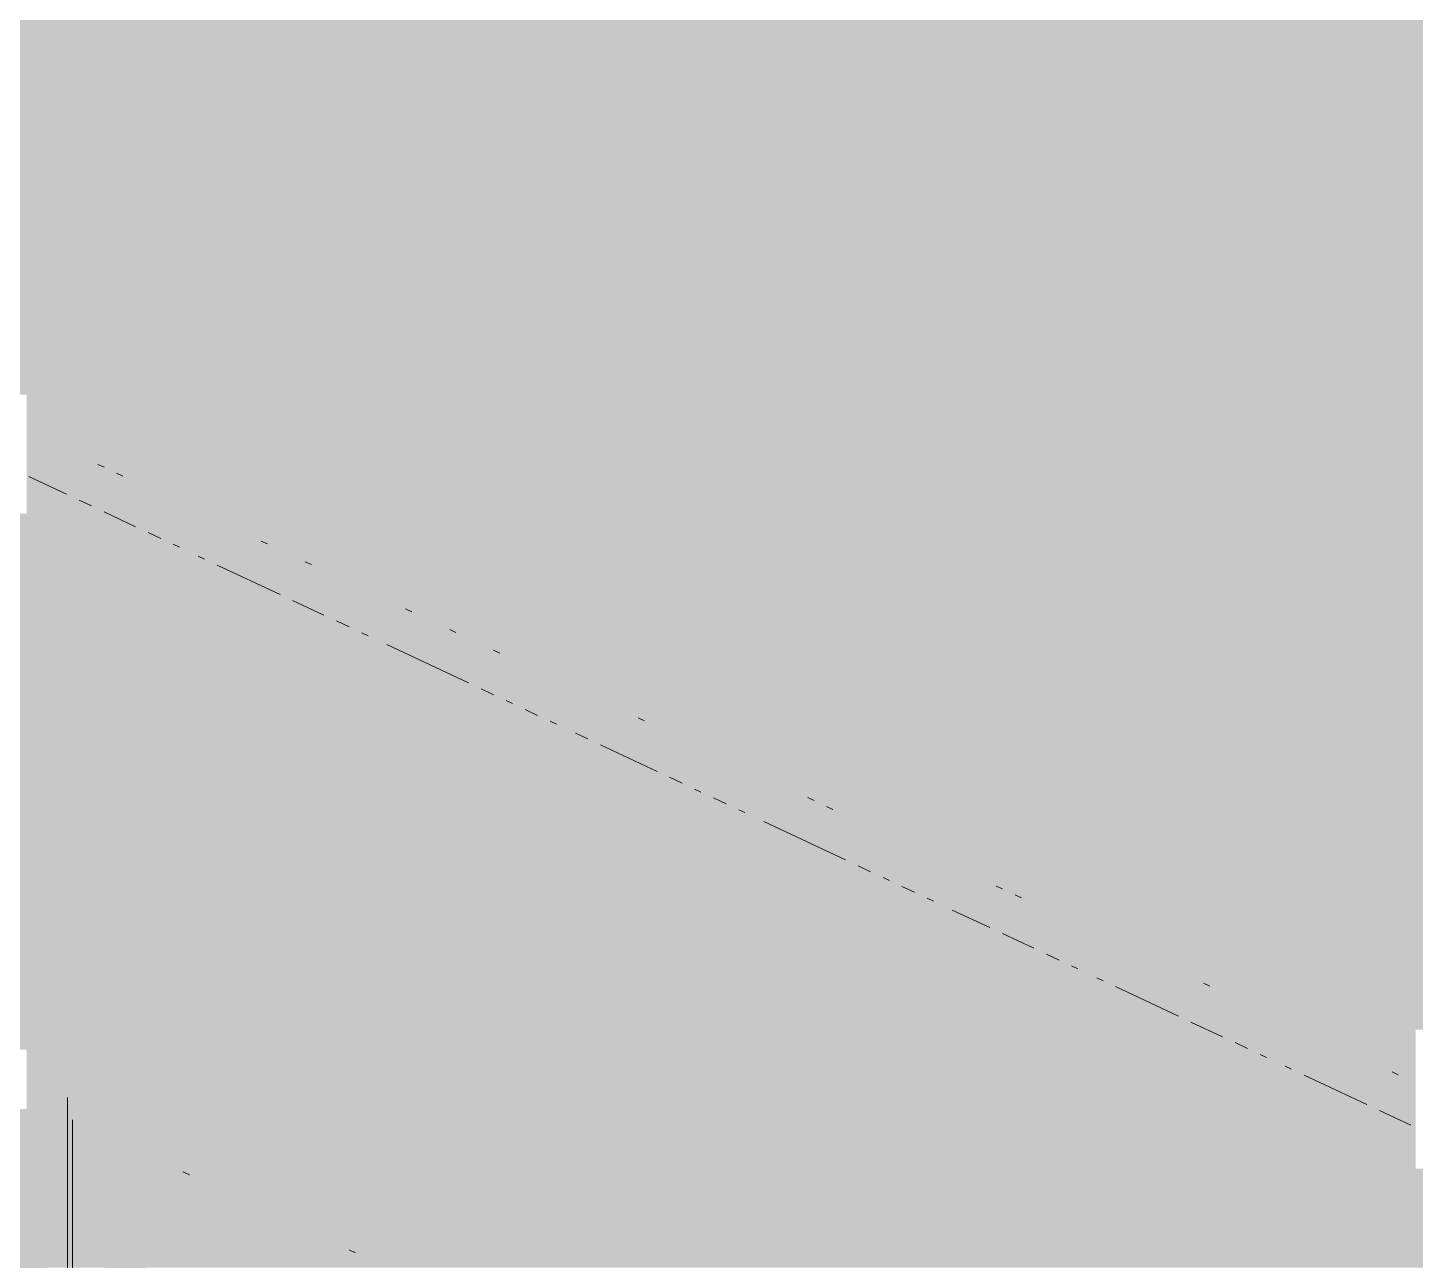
# Paper-space layout '03 3D Building and Roof' of a CAD drawing. Header units: millimetres. Extents: x 5 to 415, y 5 to 292.
# Drawn here: x 137.85 to 149.5, y 213.23 to 223.58 of the extents above; entities that cross this region are included whole.
import ezdxf

# ---------------------------------------------------------------- set-up
doc = ezdxf.new("R2010")
doc.units = ezdxf.units.MM
doc.layers.add('EXISTING', color=7, linetype='Continuous')
doc.layers.add('IMAGES', color=7, linetype='Continuous')

# ---------------------------------------------------------------- blocks, each defined once
blk = doc.blocks.new('SHEET_03')
at = {"layer": 'EXISTING', "color": 250, "lineweight": 9}
for p, q in [((138.437, 219.915), (138.49, 219.891)), ((138.173, 219.665), (137.857, 219.813)), ((138.595, 219.841), (138.648, 219.816)), ((138.384, 219.566), (138.279, 219.615)), ((138.754, 219.392), (138.49, 219.516)), ((138.965, 219.293), (138.859, 219.343)), ((139.123, 219.219), (139.07, 219.244)), ((139.809, 219.271), (139.862, 219.247)), ((139.334, 219.12), (139.281, 219.144)), ((139.967, 218.822), (139.439, 219.07)), ((140.178, 219.098), (140.231, 219.073)), ((140.336, 218.649), (140.073, 218.773)), ((140.547, 218.55), (140.442, 218.6)), ((141.022, 218.702), (141.075, 218.677)), ((140.706, 218.476), (140.653, 218.5)), ((141.392, 218.528), (141.444, 218.504)), ((141.55, 218.079), (140.864, 218.401)), ((141.761, 218.355), (141.814, 218.33)), ((141.761, 217.98), (141.655, 218.03)), ((141.919, 217.906), (141.866, 217.931)), ((142.13, 217.807), (142.025, 217.856)), ((142.974, 217.785), (143.027, 217.76)), ((142.288, 217.733), (142.236, 217.757)), ((142.552, 217.609), (142.447, 217.658)), ((143.133, 217.336), (142.658, 217.559)), ((143.344, 217.237), (143.238, 217.287)), ((143.502, 217.163), (143.449, 217.188)), ((143.713, 217.064), (143.607, 217.113)), ((144.399, 217.116), (144.452, 217.092)), ((143.871, 216.99), (143.819, 217.014)), ((144.557, 217.042), (144.61, 217.017)), ((144.715, 216.593), (144.03, 216.915)), ((144.926, 216.494), (144.821, 216.544)), ((145.085, 216.42), (145.032, 216.445)), ((145.296, 216.321), (145.19, 216.37)), ((145.454, 216.246), (145.401, 216.271)), ((145.982, 216.373), (146.034, 216.349)), ((146.14, 216.299), (146.193, 216.274)), ((145.929, 216.024), (145.612, 216.172)), ((146.298, 215.85), (146.034, 215.974)), ((146.509, 215.751), (146.404, 215.801)), ((146.668, 215.677), (146.615, 215.702)), ((146.879, 215.578), (146.826, 215.602)), ((147.512, 215.28), (146.984, 215.528)), ((147.723, 215.556), (147.776, 215.531)), ((147.881, 215.107), (147.617, 215.231)), ((148.092, 215.008), (147.987, 215.058)), ((148.25, 214.934), (148.198, 214.958)), ((148.461, 214.835), (148.409, 214.859)), ((149.095, 214.537), (148.567, 214.785)), ((149.306, 214.813), (149.358, 214.788)), ((138.181, 214.598), (138.181, 205.232)), ((138.223, 214.41), (138.223, 205.251)), ((149.464, 214.364), (149.2, 214.488)), ((139.152, 213.973), (139.206, 213.948)), ((140.548, 213.318), (140.602, 213.293))]:
    blk.add_line(p, q, dxfattribs=at)
at = {"layer": 'IMAGES', "color": 7}
for points in [[(131.175, 223.5), (173.834, 223.5), (131.175, 223.667), (173.834, 223.667)], [(131.508, 223.333), (174.167, 223.333), (131.508, 223.5), (174.167, 223.5)], [(131.841, 223.167), (174.5, 223.167), (131.841, 223.333), (174.5, 223.333)], [(132.341, 223), (174.833, 223), (132.341, 223.167), (174.833, 223.167)], [(132.841, 222.833), (175.333, 222.833), (132.841, 223), (175.333, 223)], [(133.008, 222.667), (175.667, 222.667), (133.008, 222.833), (175.667, 222.833)], [(133.341, 222.5), (176, 222.5), (133.341, 222.667), (176, 222.667)], [(133.674, 222.333), (176.333, 222.333), (133.674, 222.5), (176.333, 222.5)], [(134.008, 222.167), (176.666, 222.167), (134.008, 222.333), (176.666, 222.333)], [(134.508, 222), (177, 222), (134.508, 222.167), (177, 222.167)], [(134.674, 221.833), (177.5, 221.833), (134.674, 222), (177.5, 222)], [(135.008, 221.667), (177.666, 221.667), (135.008, 221.833), (177.666, 221.833)], [(135.507, 221.5), (178.166, 221.5), (135.507, 221.667), (178.166, 221.667)], [(135.841, 221.333), (178.499, 221.333), (135.841, 221.5), (178.499, 221.5)], [(136.174, 221.167), (178.833, 221.167), (136.174, 221.333), (178.833, 221.333)], [(136.507, 221), (179.166, 221), (136.507, 221.167), (179.166, 221.167)], [(137.007, 220.833), (179.499, 220.833), (137.007, 221), (179.499, 221)], [(137.174, 220.667), (179.833, 220.667), (137.174, 220.833), (179.833, 220.833)], [(137.507, 220.5), (180.166, 220.5), (137.507, 220.667), (180.166, 220.667)], [(137.84, 220.333), (138.007, 220.333), (137.84, 220.5), (138.007, 220.5)], [(138.007, 220.333), (180.666, 220.333), (138.007, 220.5), (180.666, 220.5)], [(137.84, 220.167), (138.007, 220.167), (137.84, 220.333), (138.007, 220.333)], [(138.007, 220.167), (138.34, 220.167), (138.007, 220.333), (138.34, 220.333)], [(138.34, 220.167), (180.999, 220.167), (138.34, 220.333), (180.999, 220.333)], [(137.84, 220), (138.007, 220), (137.84, 220.167), (138.007, 220.167)], [(138.007, 220), (138.174, 220), (138.007, 220.167), (138.174, 220.167)], [(138.174, 220), (138.34, 220), (138.174, 220.167), (138.34, 220.167)], [(138.34, 220), (138.674, 220), (138.34, 220.167), (138.674, 220.167)], [(138.674, 220), (181.332, 220), (138.674, 220.167), (181.332, 220.167)], [(137.84, 219.833), (138.007, 219.833), (137.84, 220), (138.007, 220)], [(138.007, 219.833), (138.174, 219.833), (138.007, 220), (138.174, 220)], [(138.174, 219.833), (138.34, 219.833), (138.174, 220), (138.34, 220)], [(138.34, 219.833), (138.674, 219.833), (138.34, 220), (138.674, 220)], [(138.674, 219.833), (138.84, 219.833), (138.674, 220), (138.84, 220)], [(138.84, 219.833), (139.007, 219.833), (138.84, 220), (139.007, 220)], [(139.007, 219.833), (181.666, 219.833), (139.007, 220), (181.666, 220)], [(137.84, 219.667), (138.174, 219.667), (137.84, 219.833), (138.174, 219.833)], [(138.174, 219.667), (138.34, 219.667), (138.174, 219.833), (138.34, 219.833)], [(138.34, 219.667), (138.507, 219.667), (138.34, 219.833), (138.507, 219.833)], [(138.507, 219.667), (138.674, 219.667), (138.507, 219.833), (138.674, 219.833)], [(138.674, 219.667), (138.84, 219.667), (138.674, 219.833), (138.84, 219.833)], [(138.84, 219.667), (139.007, 219.667), (138.84, 219.833), (139.007, 219.833)], [(139.007, 219.667), (139.173, 219.667), (139.007, 219.833), (139.173, 219.833)], [(139.173, 219.667), (139.34, 219.667), (139.173, 219.833), (139.34, 219.833)], [(139.34, 219.667), (181.999, 219.667), (139.34, 219.833), (181.999, 219.833)], [(137.84, 219.5), (138.007, 219.5), (137.84, 219.667), (138.007, 219.667)], [(138.007, 219.5), (138.174, 219.5), (138.007, 219.667), (138.174, 219.667)], [(138.174, 219.5), (138.34, 219.5), (138.174, 219.667), (138.34, 219.667)], [(138.34, 219.333), (138.507, 219.333), (138.34, 219.667), (138.507, 219.667)], [(138.507, 219.5), (138.674, 219.5), (138.507, 219.667), (138.674, 219.667)], [(138.674, 219.5), (138.84, 219.5), (138.674, 219.667), (138.84, 219.667)], [(138.84, 219.5), (139.007, 219.5), (138.84, 219.667), (139.007, 219.667)], [(139.007, 219.5), (139.507, 219.5), (139.007, 219.667), (139.507, 219.667)], [(139.507, 219.5), (139.673, 219.5), (139.507, 219.667), (139.673, 219.667)], [(139.673, 219.5), (182.332, 219.5), (139.673, 219.667), (182.332, 219.667)], [(128.342, 219.333), (138.007, 219.333), (128.342, 219.5), (138.007, 219.5)], [(138.007, 219.333), (138.174, 219.333), (138.007, 219.5), (138.174, 219.5)], [(138.174, 219.333), (138.34, 219.333), (138.174, 219.5), (138.34, 219.5)], [(138.507, 219.333), (138.674, 219.333), (138.507, 219.5), (138.674, 219.5)], [(138.674, 219.167), (138.84, 219.167), (138.674, 219.5), (138.84, 219.5)], [(138.84, 219.333), (139.007, 219.333), (138.84, 219.5), (139.007, 219.5)], [(139.007, 219.333), (139.173, 219.333), (139.007, 219.5), (139.173, 219.5)], [(139.173, 219.333), (139.34, 219.333), (139.173, 219.5), (139.34, 219.5)], [(139.34, 219.333), (139.507, 219.333), (139.34, 219.5), (139.507, 219.5)], [(139.507, 219.333), (139.673, 219.333), (139.507, 219.5), (139.673, 219.5)], [(139.673, 219.333), (139.84, 219.333), (139.673, 219.5), (139.84, 219.5)], [(139.84, 219.333), (140.007, 219.333), (139.84, 219.5), (140.007, 219.5)], [(140.007, 219.333), (182.832, 219.333), (140.007, 219.5), (182.832, 219.5)], [(128.675, 219.167), (138.174, 219.167), (128.675, 219.333), (138.174, 219.333)], [(138.174, 219.167), (138.507, 219.167), (138.174, 219.333), (138.507, 219.333)], [(138.507, 219.167), (138.674, 219.167), (138.507, 219.333), (138.674, 219.333)], [(138.84, 219.167), (139.007, 219.167), (138.84, 219.333), (139.007, 219.333)], [(139.007, 219.167), (139.173, 219.167), (139.007, 219.333), (139.173, 219.333)], [(139.173, 219.167), (139.34, 219.167), (139.173, 219.333), (139.34, 219.333)], [(139.34, 219.167), (139.507, 219.167), (139.34, 219.333), (139.507, 219.333)], [(139.507, 219.167), (139.673, 219.167), (139.507, 219.333), (139.673, 219.333)], [(139.673, 219.167), (139.84, 219.167), (139.673, 219.333), (139.84, 219.333)], [(139.84, 219.167), (140.007, 219.167), (139.84, 219.333), (140.007, 219.333)], [(140.007, 219.167), (140.173, 219.167), (140.007, 219.333), (140.173, 219.333)], [(140.173, 219.167), (140.34, 219.167), (140.173, 219.333), (140.34, 219.333)], [(140.34, 219.167), (182.999, 219.167), (140.34, 219.333), (182.999, 219.333)], [(129.009, 219), (138.507, 219), (129.009, 219.167), (138.507, 219.167)], [(138.507, 219), (139.007, 219), (138.507, 219.167), (139.007, 219.167)], [(139.007, 219), (139.173, 219), (139.007, 219.167), (139.173, 219.167)], [(139.173, 219), (139.34, 219), (139.173, 219.167), (139.34, 219.167)], [(139.34, 219), (139.673, 219), (139.34, 219.167), (139.673, 219.167)], [(139.673, 219), (139.84, 219), (139.673, 219.167), (139.84, 219.167)], [(139.84, 219), (140.007, 219), (139.84, 219.167), (140.007, 219.167)], [(140.007, 219), (140.173, 219), (140.007, 219.167), (140.173, 219.167)], [(140.173, 219), (140.34, 219), (140.173, 219.167), (140.34, 219.167)], [(140.34, 219), (140.673, 219), (140.34, 219.167), (140.673, 219.167)], [(140.673, 219), (183.332, 219), (140.673, 219.167), (183.332, 219.167)], [(129.342, 218.833), (139.007, 218.833), (129.342, 219), (139.007, 219)], [(139.007, 218.833), (139.34, 218.833), (139.007, 219), (139.34, 219)], [(139.34, 218.833), (139.507, 218.833), (139.34, 219), (139.507, 219)], [(139.507, 218.833), (139.673, 218.833), (139.507, 219), (139.673, 219)], [(139.673, 218.833), (139.84, 218.833), (139.673, 219), (139.84, 219)], [(139.84, 218.833), (140.007, 218.833), (139.84, 219), (140.007, 219)], [(140.007, 218.833), (140.173, 218.833), (140.007, 219), (140.173, 219)], [(140.173, 218.833), (140.34, 218.833), (140.173, 219), (140.34, 219)], [(140.34, 218.833), (140.673, 218.833), (140.34, 219), (140.673, 219)], [(140.673, 218.833), (141.173, 218.833), (140.673, 219), (141.173, 219)], [(141.173, 218.833), (183.832, 218.833), (141.173, 219), (183.832, 219)], [(129.675, 218.667), (139.34, 218.667), (129.675, 218.833), (139.34, 218.833)], [(139.34, 218.667), (139.673, 218.667), (139.34, 218.833), (139.673, 218.833)], [(139.673, 218.667), (139.84, 218.667), (139.673, 218.833), (139.84, 218.833)], [(139.84, 218.667), (140.007, 218.667), (139.84, 218.833), (140.007, 218.833)], [(140.007, 218.667), (140.173, 218.667), (140.007, 218.833), (140.173, 218.833)], [(140.173, 218.667), (140.34, 218.667), (140.173, 218.833), (140.34, 218.833)], [(140.34, 218.667), (140.507, 218.667), (140.34, 218.833), (140.507, 218.833)], [(140.507, 218.667), (140.84, 218.667), (140.507, 218.833), (140.84, 218.833)], [(140.84, 218.667), (141.006, 218.667), (140.84, 218.833), (141.006, 218.833)], [(141.006, 218.5), (141.173, 218.5), (141.006, 218.833), (141.173, 218.833)], [(141.173, 218.667), (141.34, 218.667), (141.173, 218.833), (141.34, 218.833)], [(141.34, 218.667), (141.506, 218.667), (141.34, 218.833), (141.506, 218.833)], [(141.506, 218.667), (184.165, 218.667), (141.506, 218.833), (184.165, 218.833)], [(130.008, 218.5), (139.673, 218.5), (130.008, 218.667), (139.673, 218.667)], [(139.673, 218.5), (140.007, 218.5), (139.673, 218.667), (140.007, 218.667)], [(140.007, 218.5), (140.173, 218.5), (140.007, 218.667), (140.173, 218.667)], [(140.173, 218.5), (140.507, 218.5), (140.173, 218.667), (140.507, 218.667)], [(140.507, 218.5), (140.673, 218.5), (140.507, 218.667), (140.673, 218.667)], [(140.673, 218.5), (140.84, 218.5), (140.673, 218.667), (140.84, 218.667)], [(140.84, 218.5), (141.006, 218.5), (140.84, 218.667), (141.006, 218.667)], [(141.173, 218.5), (141.506, 218.5), (141.173, 218.667), (141.506, 218.667)], [(141.506, 218.5), (141.84, 218.5), (141.506, 218.667), (141.84, 218.667)], [(141.84, 218.5), (142.006, 218.5), (141.84, 218.667), (142.006, 218.667)], [(142.006, 218.5), (184.498, 218.5), (142.006, 218.667), (184.498, 218.667)], [(130.342, 218.333), (140.007, 218.333), (130.342, 218.5), (140.007, 218.5)], [(140.007, 218.333), (140.34, 218.333), (140.007, 218.5), (140.34, 218.5)], [(140.34, 218.333), (140.507, 218.333), (140.34, 218.5), (140.507, 218.5)], [(140.507, 218.333), (140.673, 218.333), (140.507, 218.5), (140.673, 218.5)], [(140.673, 218.333), (140.84, 218.333), (140.673, 218.5), (140.84, 218.5)], [(140.84, 218.333), (141.006, 218.333), (140.84, 218.5), (141.006, 218.5)], [(141.006, 218.333), (141.173, 218.333), (141.006, 218.5), (141.173, 218.5)], [(141.173, 218.333), (141.34, 218.333), (141.173, 218.5), (141.34, 218.5)], [(141.34, 218.333), (141.506, 218.333), (141.34, 218.5), (141.506, 218.5)], [(141.506, 218.333), (141.673, 218.333), (141.506, 218.5), (141.673, 218.5)], [(141.673, 218.167), (141.84, 218.167), (141.673, 218.5), (141.84, 218.5)], [(141.84, 218.167), (142.006, 218.167), (141.84, 218.5), (142.006, 218.5)], [(142.006, 218.333), (142.173, 218.333), (142.006, 218.5), (142.173, 218.5)], [(142.173, 218.333), (184.832, 218.333), (142.173, 218.5), (184.832, 218.5)], [(131.008, 218.167), (140.34, 218.167), (131.008, 218.333), (140.34, 218.333)], [(140.34, 218.167), (140.84, 218.167), (140.34, 218.333), (140.84, 218.333)], [(140.84, 218.167), (141.006, 218.167), (140.84, 218.333), (141.006, 218.333)], [(141.006, 218.167), (141.173, 218.167), (141.006, 218.333), (141.173, 218.333)], [(141.173, 218), (141.34, 218), (141.173, 218.333), (141.34, 218.333)], [(141.34, 218.167), (141.506, 218.167), (141.34, 218.333), (141.506, 218.333)], [(141.506, 218.167), (141.673, 218.167), (141.506, 218.333), (141.673, 218.333)], [(142.006, 218.167), (142.173, 218.167), (142.006, 218.333), (142.173, 218.333)], [(142.173, 218.167), (142.34, 218.167), (142.173, 218.333), (142.34, 218.333)], [(142.34, 218.167), (142.839, 218.167), (142.34, 218.333), (142.839, 218.333)], [(142.839, 218.167), (185.165, 218.167), (142.839, 218.333), (185.165, 218.333)], [(131.342, 218), (140.84, 218), (131.342, 218.167), (140.84, 218.167)], [(140.84, 218), (141.173, 218), (140.84, 218.167), (141.173, 218.167)], [(141.34, 218), (141.506, 218), (141.34, 218.167), (141.506, 218.167)], [(141.506, 218), (141.673, 218), (141.506, 218.167), (141.673, 218.167)], [(141.673, 218), (141.84, 218), (141.673, 218.167), (141.84, 218.167)], [(141.84, 218), (142.006, 218), (141.84, 218.167), (142.006, 218.167)], [(142.006, 218), (142.173, 218), (142.006, 218.167), (142.173, 218.167)], [(142.173, 218), (142.839, 218), (142.173, 218.167), (142.839, 218.167)], [(142.839, 218), (143.006, 218), (142.839, 218.167), (143.006, 218.167)], [(143.006, 218), (185.665, 218), (143.006, 218.167), (185.665, 218.167)], [(131.342, 217.833), (141.173, 217.833), (131.342, 218), (141.173, 218)], [(141.173, 217.833), (141.34, 217.833), (141.173, 218), (141.34, 218)], [(141.34, 217.833), (141.506, 217.833), (141.34, 218), (141.506, 218)], [(141.506, 217.833), (141.84, 217.833), (141.506, 218), (141.84, 218)], [(141.84, 217.833), (142.006, 217.833), (141.84, 218), (142.006, 218)], [(142.006, 217.833), (142.173, 217.833), (142.006, 218), (142.173, 218)], [(142.173, 217.833), (142.34, 217.833), (142.173, 218), (142.34, 218)], [(142.34, 217.833), (142.506, 217.833), (142.34, 218), (142.506, 218)], [(142.506, 217.833), (142.673, 217.833), (142.506, 218), (142.673, 218)], [(142.673, 217.833), (142.839, 217.833), (142.673, 218), (142.839, 218)], [(142.839, 217.833), (143.006, 217.833), (142.839, 218), (143.006, 218)], [(143.006, 217.833), (143.173, 217.833), (143.006, 218), (143.173, 218)], [(143.173, 217.833), (185.998, 217.833), (143.173, 218), (185.998, 218)], [(131.841, 217.667), (141.506, 217.667), (131.841, 217.833), (141.506, 217.833)], [(141.506, 217.667), (141.84, 217.667), (141.506, 217.833), (141.84, 217.833)], [(141.84, 217.667), (142.006, 217.667), (141.84, 217.833), (142.006, 217.833)], [(142.006, 217.667), (142.173, 217.667), (142.006, 217.833), (142.173, 217.833)], [(142.173, 217.667), (142.34, 217.667), (142.173, 217.833), (142.34, 217.833)], [(142.34, 217.667), (142.506, 217.667), (142.34, 217.833), (142.506, 217.833)], [(142.506, 217.667), (142.673, 217.667), (142.506, 217.833), (142.673, 217.833)], [(142.673, 217.667), (142.839, 217.667), (142.673, 217.833), (142.839, 217.833)], [(142.839, 217.667), (143.006, 217.667), (142.839, 217.833), (143.006, 217.833)], [(143.006, 217.667), (143.173, 217.667), (143.006, 217.833), (143.173, 217.833)], [(143.173, 217.667), (143.339, 217.667), (143.173, 217.833), (143.339, 217.833)], [(143.339, 217.667), (186.331, 217.667), (143.339, 217.833), (186.331, 217.833)], [(132.341, 217.5), (141.84, 217.5), (132.341, 217.667), (141.84, 217.667)], [(141.84, 217.5), (142.173, 217.5), (141.84, 217.667), (142.173, 217.667)], [(142.173, 217.5), (142.34, 217.5), (142.173, 217.667), (142.34, 217.667)], [(142.34, 217.5), (142.506, 217.5), (142.34, 217.667), (142.506, 217.667)], [(142.506, 217.5), (142.673, 217.5), (142.506, 217.667), (142.673, 217.667)], [(142.673, 217.5), (142.839, 217.5), (142.673, 217.667), (142.839, 217.667)], [(142.839, 217.5), (143.006, 217.5), (142.839, 217.667), (143.006, 217.667)], [(143.006, 217.5), (143.173, 217.5), (143.006, 217.667), (143.173, 217.667)], [(143.173, 217.5), (143.339, 217.5), (143.173, 217.667), (143.339, 217.667)], [(143.339, 217.5), (143.506, 217.5), (143.339, 217.667), (143.506, 217.667)], [(143.506, 217.5), (143.673, 217.5), (143.506, 217.667), (143.673, 217.667)], [(143.673, 217.5), (143.839, 217.5), (143.673, 217.667), (143.839, 217.667)], [(143.839, 217.5), (186.665, 217.5), (143.839, 217.667), (186.665, 217.667)], [(132.508, 217.333), (142.173, 217.333), (132.508, 217.5), (142.173, 217.5)], [(142.173, 217.333), (142.506, 217.333), (142.173, 217.5), (142.506, 217.5)], [(142.506, 217.333), (142.673, 217.333), (142.506, 217.5), (142.673, 217.5)], [(142.673, 217.333), (142.839, 217.333), (142.673, 217.5), (142.839, 217.5)], [(142.839, 217.333), (143.006, 217.333), (142.839, 217.5), (143.006, 217.5)], [(143.006, 217.333), (143.173, 217.333), (143.006, 217.5), (143.173, 217.5)], [(143.173, 217.333), (143.339, 217.333), (143.173, 217.5), (143.339, 217.5)], [(143.339, 217.333), (143.506, 217.333), (143.339, 217.5), (143.506, 217.5)], [(143.506, 217.333), (143.839, 217.333), (143.506, 217.5), (143.839, 217.5)], [(143.839, 217.333), (144.173, 217.333), (143.839, 217.5), (144.173, 217.5)], [(144.173, 217.333), (144.339, 217.333), (144.173, 217.5), (144.339, 217.5)], [(144.339, 217.333), (186.998, 217.333), (144.339, 217.5), (186.998, 217.5)], [(132.841, 217.167), (142.506, 217.167), (132.841, 217.333), (142.506, 217.333)], [(142.506, 217.167), (142.839, 217.167), (142.506, 217.333), (142.839, 217.333)], [(142.839, 217.167), (143.006, 217.167), (142.839, 217.333), (143.006, 217.333)], [(143.006, 217.167), (143.173, 217.167), (143.006, 217.333), (143.173, 217.333)], [(143.173, 217.167), (143.339, 217.167), (143.173, 217.333), (143.339, 217.333)], [(143.339, 217.167), (143.506, 217.167), (143.339, 217.333), (143.506, 217.333)], [(143.506, 217.167), (143.673, 217.167), (143.506, 217.333), (143.673, 217.333)], [(143.673, 217.167), (144.006, 217.167), (143.673, 217.333), (144.006, 217.333)], [(144.006, 217.167), (144.173, 217.167), (144.006, 217.333), (144.173, 217.333)], [(144.173, 217.167), (144.339, 217.167), (144.173, 217.333), (144.339, 217.333)], [(144.339, 217.167), (144.506, 217.167), (144.339, 217.333), (144.506, 217.333)], [(144.506, 217.167), (144.672, 217.167), (144.506, 217.333), (144.672, 217.333)], [(144.672, 217.167), (187.331, 217.167), (144.672, 217.333), (187.331, 217.333)], [(133.175, 217), (142.839, 217), (133.175, 217.167), (142.839, 217.167)], [(142.839, 217), (143.173, 217), (142.839, 217.167), (143.173, 217.167)], [(143.173, 217), (143.506, 217), (143.173, 217.167), (143.506, 217.167)], [(143.506, 217), (143.673, 217), (143.506, 217.167), (143.673, 217.167)], [(143.673, 217), (143.839, 217), (143.673, 217.167), (143.839, 217.167)], [(143.839, 217), (144.006, 217), (143.839, 217.167), (144.006, 217.167)], [(144.006, 217), (144.173, 217), (144.006, 217.167), (144.173, 217.167)], [(144.173, 217), (144.339, 217), (144.173, 217.167), (144.339, 217.167)], [(144.339, 217), (144.672, 217), (144.339, 217.167), (144.672, 217.167)], [(144.672, 217), (145.006, 217), (144.672, 217.167), (145.006, 217.167)], [(145.006, 217), (187.664, 217), (145.006, 217.167), (187.664, 217.167)], [(133.674, 216.833), (143.173, 216.833), (133.674, 217), (143.173, 217)], [(143.173, 216.833), (143.506, 216.833), (143.173, 217), (143.506, 217)], [(143.506, 216.833), (143.673, 216.833), (143.506, 217), (143.673, 217)], [(143.673, 216.833), (143.839, 216.833), (143.673, 217), (143.839, 217)], [(143.839, 216.833), (144.006, 216.833), (143.839, 217), (144.006, 217)], [(144.006, 216.833), (144.173, 216.833), (144.006, 217), (144.173, 217)], [(144.173, 216.833), (144.339, 216.833), (144.173, 217), (144.339, 217)], [(144.339, 216.833), (144.506, 216.833), (144.339, 217), (144.506, 217)], [(144.506, 216.833), (144.672, 216.833), (144.506, 217), (144.672, 217)], [(144.672, 216.833), (144.839, 216.833), (144.672, 217), (144.839, 217)], [(144.839, 216.833), (145.006, 216.833), (144.839, 217), (145.006, 217)], [(145.006, 216.833), (145.172, 216.833), (145.006, 217), (145.172, 217)], [(145.172, 216.833), (145.506, 216.833), (145.172, 217), (145.506, 217)], [(145.506, 216.833), (187.998, 216.833), (145.506, 217), (187.998, 217)], [(134.008, 216.667), (143.506, 216.667), (134.008, 216.833), (143.506, 216.833)], [(143.506, 216.667), (144.006, 216.667), (143.506, 216.833), (144.006, 216.833)], [(144.006, 216.667), (144.173, 216.667), (144.006, 216.833), (144.173, 216.833)], [(144.173, 216.667), (144.339, 216.667), (144.173, 216.833), (144.339, 216.833)], [(144.339, 216.667), (144.506, 216.667), (144.339, 216.833), (144.506, 216.833)], [(144.506, 216.667), (144.672, 216.667), (144.506, 216.833), (144.672, 216.833)], [(144.672, 216.667), (144.839, 216.667), (144.672, 216.833), (144.839, 216.833)], [(144.839, 216.667), (145.006, 216.667), (144.839, 216.833), (145.006, 216.833)], [(145.006, 216.667), (145.172, 216.667), (145.006, 216.833), (145.172, 216.833)], [(145.172, 216.667), (145.339, 216.667), (145.172, 216.833), (145.339, 216.833)], [(145.339, 216.667), (145.506, 216.667), (145.339, 216.833), (145.506, 216.833)], [(145.506, 216.667), (145.839, 216.667), (145.506, 216.833), (145.839, 216.833)], [(145.839, 216.667), (188.331, 216.667), (145.839, 216.833), (188.331, 216.833)], [(134.674, 216.5), (144.006, 216.5), (134.674, 216.667), (144.006, 216.667)], [(144.006, 216.5), (144.339, 216.5), (144.006, 216.667), (144.339, 216.667)], [(144.339, 216.5), (144.506, 216.5), (144.339, 216.667), (144.506, 216.667)], [(144.506, 216.5), (144.672, 216.5), (144.506, 216.667), (144.672, 216.667)], [(144.672, 216.5), (144.839, 216.5), (144.672, 216.667), (144.839, 216.667)], [(144.839, 216.5), (145.006, 216.5), (144.839, 216.667), (145.006, 216.667)], [(145.006, 216.5), (145.172, 216.5), (145.006, 216.667), (145.172, 216.667)], [(145.172, 216.5), (145.339, 216.5), (145.172, 216.667), (145.339, 216.667)], [(145.339, 216.5), (145.672, 216.5), (145.339, 216.667), (145.672, 216.667)], [(145.672, 216.5), (145.839, 216.5), (145.672, 216.667), (145.839, 216.667)], [(145.839, 216.5), (146.006, 216.5), (145.839, 216.667), (146.006, 216.667)], [(146.006, 216.5), (146.172, 216.5), (146.006, 216.667), (146.172, 216.667)], [(146.172, 216.5), (188.831, 216.5), (146.172, 216.667), (188.831, 216.667)], [(134.841, 216.333), (144.339, 216.333), (134.841, 216.5), (144.339, 216.5)], [(144.339, 216.333), (144.672, 216.333), (144.339, 216.5), (144.672, 216.5)], [(144.672, 216.333), (144.839, 216.333), (144.672, 216.5), (144.839, 216.5)], [(144.839, 216.333), (145.006, 216.333), (144.839, 216.5), (145.006, 216.5)], [(145.006, 216.333), (145.172, 216.333), (145.006, 216.5), (145.172, 216.5)], [(145.172, 216.333), (145.339, 216.333), (145.172, 216.5), (145.339, 216.5)], [(145.339, 216.333), (145.506, 216.333), (145.339, 216.5), (145.506, 216.5)], [(145.506, 216.333), (145.672, 216.333), (145.506, 216.5), (145.672, 216.5)], [(145.672, 216.333), (145.839, 216.333), (145.672, 216.5), (145.839, 216.5)], [(145.839, 216.333), (146.006, 216.333), (145.839, 216.5), (146.006, 216.5)], [(146.006, 216.333), (146.172, 216.333), (146.006, 216.5), (146.172, 216.5)], [(146.172, 216.333), (146.339, 216.333), (146.172, 216.5), (146.339, 216.5)], [(146.339, 216.333), (189.164, 216.333), (146.339, 216.5), (189.164, 216.5)], [(134.841, 216.167), (144.672, 216.167), (134.841, 216.333), (144.672, 216.333)], [(144.672, 216.167), (145.006, 216.167), (144.672, 216.333), (145.006, 216.333)], [(145.006, 216.167), (145.172, 216.167), (145.006, 216.333), (145.172, 216.333)], [(145.172, 216.167), (145.339, 216.167), (145.172, 216.333), (145.339, 216.333)], [(145.339, 216.167), (145.506, 216.167), (145.339, 216.333), (145.506, 216.333)], [(145.506, 216.167), (145.672, 216.167), (145.506, 216.333), (145.672, 216.333)], [(145.672, 216.167), (145.839, 216.167), (145.672, 216.333), (145.839, 216.333)], [(145.839, 216.167), (146.006, 216.167), (145.839, 216.333), (146.006, 216.333)], [(146.006, 216.167), (146.172, 216.167), (146.006, 216.333), (146.172, 216.333)], [(146.172, 216.167), (146.339, 216.167), (146.172, 216.333), (146.339, 216.333)], [(146.339, 216.167), (146.505, 216.167), (146.339, 216.333), (146.505, 216.333)], [(146.505, 216.167), (146.672, 216.167), (146.505, 216.333), (146.672, 216.333)], [(146.672, 216.167), (189.497, 216.167), (146.672, 216.333), (189.497, 216.333)], [(135.507, 216), (145.006, 216), (135.507, 216.167), (145.006, 216.167)], [(145.006, 216), (145.339, 216), (145.006, 216.167), (145.339, 216.167)], [(145.339, 216), (145.506, 216), (145.339, 216.167), (145.506, 216.167)], [(145.506, 216), (145.672, 216), (145.506, 216.167), (145.672, 216.167)], [(145.672, 216), (145.839, 216), (145.672, 216.167), (145.839, 216.167)], [(145.839, 216), (146.006, 216), (145.839, 216.167), (146.006, 216.167)], [(146.006, 216), (146.172, 216), (146.006, 216.167), (146.172, 216.167)], [(146.172, 216), (146.339, 216), (146.172, 216.167), (146.339, 216.167)], [(146.339, 216), (146.505, 216), (146.339, 216.167), (146.505, 216.167)], [(146.505, 216), (146.672, 216), (146.505, 216.167), (146.672, 216.167)], [(146.672, 216), (146.839, 216), (146.672, 216.167), (146.839, 216.167)], [(146.839, 216), (147.172, 216), (146.839, 216.167), (147.172, 216.167)], [(147.172, 216), (189.831, 216), (147.172, 216.167), (189.831, 216.167)], [(135.841, 215.833), (145.339, 215.833), (135.841, 216), (145.339, 216)], [(145.339, 215.833), (145.672, 215.833), (145.339, 216), (145.672, 216)], [(145.672, 215.833), (145.839, 215.833), (145.672, 216), (145.839, 216)], [(145.839, 215.833), (146.006, 215.833), (145.839, 216), (146.006, 216)], [(146.006, 215.833), (146.172, 215.833), (146.006, 216), (146.172, 216)], [(146.172, 215.833), (146.339, 215.833), (146.172, 216), (146.339, 216)], [(146.339, 215.833), (146.505, 215.833), (146.339, 216), (146.505, 216)], [(146.505, 215.833), (146.672, 215.833), (146.505, 216), (146.672, 216)], [(146.672, 215.833), (146.839, 215.833), (146.672, 216), (146.839, 216)], [(146.839, 215.833), (147.005, 215.833), (146.839, 216), (147.005, 216)], [(147.005, 215.667), (147.172, 215.667), (147.005, 216), (147.172, 216)], [(147.172, 215.833), (147.339, 215.833), (147.172, 216), (147.339, 216)], [(147.339, 215.833), (147.505, 215.833), (147.339, 216), (147.505, 216)], [(147.505, 215.833), (190.164, 215.833), (147.505, 216), (190.164, 216)], [(136.007, 215.667), (145.672, 215.667), (136.007, 215.833), (145.672, 215.833)], [(145.672, 215.667), (146.006, 215.667), (145.672, 215.833), (146.006, 215.833)], [(146.006, 215.667), (146.172, 215.667), (146.006, 215.833), (146.172, 215.833)], [(146.172, 215.667), (146.339, 215.667), (146.172, 215.833), (146.339, 215.833)], [(146.339, 215.667), (146.505, 215.667), (146.339, 215.833), (146.505, 215.833)], [(146.505, 215.667), (146.672, 215.667), (146.505, 215.833), (146.672, 215.833)], [(146.672, 215.667), (146.839, 215.667), (146.672, 215.833), (146.839, 215.833)], [(146.839, 215.667), (147.005, 215.667), (146.839, 215.833), (147.005, 215.833)], [(147.172, 215.667), (147.339, 215.667), (147.172, 215.833), (147.339, 215.833)], [(147.339, 215.667), (147.505, 215.667), (147.339, 215.833), (147.505, 215.833)], [(147.505, 215.667), (147.838, 215.667), (147.505, 215.833), (147.838, 215.833)], [(147.838, 215.667), (190.497, 215.667), (147.838, 215.833), (190.497, 215.833)], [(136.341, 215.5), (146.172, 215.5), (136.341, 215.667), (146.172, 215.667)], [(146.172, 215.5), (146.339, 215.5), (146.172, 215.667), (146.339, 215.667)], [(146.339, 215.5), (146.505, 215.5), (146.339, 215.667), (146.505, 215.667)], [(146.505, 215.5), (146.672, 215.5), (146.505, 215.667), (146.672, 215.667)], [(146.672, 215.5), (146.839, 215.5), (146.672, 215.667), (146.839, 215.667)], [(146.839, 215.5), (147.005, 215.5), (146.839, 215.667), (147.005, 215.667)], [(147.005, 215.5), (147.172, 215.5), (147.005, 215.667), (147.172, 215.667)], [(147.172, 215.5), (147.339, 215.5), (147.172, 215.667), (147.339, 215.667)], [(147.339, 215.5), (147.505, 215.5), (147.339, 215.667), (147.505, 215.667)], [(147.505, 215.5), (147.672, 215.5), (147.505, 215.667), (147.672, 215.667)], [(147.672, 215.5), (147.838, 215.5), (147.672, 215.667), (147.838, 215.667)], [(147.838, 215.5), (148.005, 215.5), (147.838, 215.667), (148.005, 215.667)], [(148.005, 215.5), (148.172, 215.5), (148.005, 215.667), (148.172, 215.667)], [(148.172, 215.5), (190.997, 215.5), (148.172, 215.667), (190.997, 215.667)], [(136.841, 215.333), (146.339, 215.333), (136.841, 215.5), (146.339, 215.5)], [(146.339, 215.333), (146.839, 215.333), (146.339, 215.5), (146.839, 215.5)], [(146.839, 215.333), (147.005, 215.333), (146.839, 215.5), (147.005, 215.5)], [(147.005, 215.333), (147.172, 215.333), (147.005, 215.5), (147.172, 215.5)], [(147.172, 215.333), (147.339, 215.333), (147.172, 215.5), (147.339, 215.5)], [(147.339, 215.333), (147.505, 215.333), (147.339, 215.5), (147.505, 215.5)], [(147.505, 215.333), (147.672, 215.333), (147.505, 215.5), (147.672, 215.5)], [(147.672, 215.333), (147.838, 215.333), (147.672, 215.5), (147.838, 215.5)], [(147.838, 215.333), (148.005, 215.333), (147.838, 215.5), (148.005, 215.5)], [(148.005, 215.333), (148.172, 215.333), (148.005, 215.5), (148.172, 215.5)], [(148.172, 215.333), (148.338, 215.333), (148.172, 215.5), (148.338, 215.5)], [(148.338, 215.333), (148.505, 215.333), (148.338, 215.5), (148.505, 215.5)], [(148.505, 215.333), (148.672, 215.333), (148.505, 215.5), (148.672, 215.5)], [(148.672, 215.333), (191.164, 215.333), (148.672, 215.5), (191.164, 215.5)], [(137.174, 215.167), (146.839, 215.167), (137.174, 215.333), (146.839, 215.333)], [(146.839, 215.167), (147.172, 215.167), (146.839, 215.333), (147.172, 215.333)], [(147.172, 215.167), (147.339, 215.167), (147.172, 215.333), (147.339, 215.333)], [(147.339, 215.167), (147.505, 215.167), (147.339, 215.333), (147.505, 215.333)], [(147.505, 215.167), (147.672, 215.167), (147.505, 215.333), (147.672, 215.333)], [(147.672, 215.167), (147.838, 215.167), (147.672, 215.333), (147.838, 215.333)], [(147.838, 215.167), (148.005, 215.167), (147.838, 215.333), (148.005, 215.333)], [(148.005, 215.167), (148.172, 215.167), (148.005, 215.333), (148.172, 215.333)], [(148.172, 215.167), (148.338, 215.167), (148.172, 215.333), (148.338, 215.333)], [(148.338, 215.167), (148.505, 215.167), (148.338, 215.333), (148.505, 215.333)], [(148.505, 215.167), (148.672, 215.167), (148.505, 215.333), (148.672, 215.333)], [(148.672, 215.167), (149.005, 215.167), (148.672, 215.333), (149.005, 215.333)], [(149.005, 215.167), (191.497, 215.167), (149.005, 215.333), (191.497, 215.333)], [(137.507, 215), (147.172, 215), (137.507, 215.167), (147.172, 215.167)], [(147.172, 215), (147.505, 215), (147.172, 215.167), (147.505, 215.167)], [(147.505, 215), (147.672, 215), (147.505, 215.167), (147.672, 215.167)], [(147.672, 215), (148.005, 215), (147.672, 215.167), (148.005, 215.167)], [(148.005, 215), (148.172, 215), (148.005, 215.167), (148.172, 215.167)], [(148.172, 215), (148.338, 215), (148.172, 215.167), (148.338, 215.167)], [(148.338, 215), (148.505, 215), (148.338, 215.167), (148.505, 215.167)], [(148.505, 215), (148.672, 215), (148.505, 215.167), (148.672, 215.167)], [(148.672, 214.833), (148.838, 214.833), (148.672, 215.167), (148.838, 215.167)], [(148.838, 215), (149.005, 215), (148.838, 215.167), (149.005, 215.167)], [(149.005, 215), (149.172, 215), (149.005, 215.167), (149.172, 215.167)], [(149.172, 215), (149.505, 215), (149.172, 215.167), (149.505, 215.167)], [(137.84, 214.833), (147.505, 214.833), (137.84, 215), (147.505, 215)], [(147.505, 214.833), (147.838, 214.833), (147.505, 215), (147.838, 215)], [(147.838, 214.833), (148.005, 214.833), (147.838, 215), (148.005, 215)], [(148.005, 214.833), (148.172, 214.833), (148.005, 215), (148.172, 215)], [(148.172, 214.833), (148.338, 214.833), (148.172, 215), (148.338, 215)], [(148.338, 214.833), (148.505, 214.833), (148.338, 215), (148.505, 215)], [(148.505, 214.833), (148.672, 214.833), (148.505, 215), (148.672, 215)], [(148.838, 214.833), (149.005, 214.833), (148.838, 215), (149.005, 215)], [(149.005, 214.833), (149.172, 214.833), (149.005, 215), (149.172, 215)], [(149.172, 214.833), (149.505, 214.833), (149.172, 215), (149.505, 215)], [(137.84, 214.667), (138.174, 214.667), (137.84, 214.833), (138.174, 214.833)], [(138.174, 214.667), (138.34, 214.667), (138.174, 214.833), (138.34, 214.833)], [(138.34, 214.667), (147.838, 214.667), (138.34, 214.833), (147.838, 214.833)], [(147.838, 214.667), (148.172, 214.667), (147.838, 214.833), (148.172, 214.833)], [(148.172, 214.667), (148.338, 214.667), (148.172, 214.833), (148.338, 214.833)], [(148.338, 214.667), (148.838, 214.667), (148.338, 214.833), (148.838, 214.833)], [(148.838, 214.667), (149.005, 214.667), (148.838, 214.833), (149.005, 214.833)], [(149.005, 214.667), (149.172, 214.667), (149.005, 214.833), (149.172, 214.833)], [(149.172, 214.667), (149.338, 214.667), (149.172, 214.833), (149.338, 214.833)], [(149.338, 214.667), (149.505, 214.667), (149.338, 214.833), (149.505, 214.833)], [(137.84, 214.5), (138.007, 214.5), (137.84, 214.667), (138.007, 214.667)], [(138.007, 214.5), (138.34, 214.5), (138.007, 214.667), (138.34, 214.667)], [(138.34, 214.333), (138.507, 214.333), (138.34, 214.667), (138.507, 214.667)], [(138.507, 214.5), (148.172, 214.5), (138.507, 214.667), (148.172, 214.667)], [(148.172, 214.5), (148.505, 214.5), (148.172, 214.667), (148.505, 214.667)], [(148.505, 214.5), (148.672, 214.5), (148.505, 214.667), (148.672, 214.667)], [(148.672, 214.5), (148.838, 214.5), (148.672, 214.667), (148.838, 214.667)], [(148.838, 214.5), (149.005, 214.5), (148.838, 214.667), (149.005, 214.667)], [(149.005, 214.333), (149.172, 214.333), (149.005, 214.667), (149.172, 214.667)], [(149.172, 214.5), (149.338, 214.5), (149.172, 214.667), (149.338, 214.667)], [(149.338, 214.5), (149.505, 214.5), (149.338, 214.667), (149.505, 214.667)], [(135.008, 206.833), (138.007, 206.833), (135.008, 214.5), (138.007, 214.5)], [(138.007, 214.333), (138.174, 214.333), (138.007, 214.5), (138.174, 214.5)], [(138.174, 214.333), (138.34, 214.333), (138.174, 214.5), (138.34, 214.5)], [(138.507, 214.333), (138.674, 214.333), (138.507, 214.5), (138.674, 214.5)], [(138.674, 214.333), (139.007, 214.333), (138.674, 214.5), (139.007, 214.5)], [(139.007, 214.333), (148.505, 214.333), (139.007, 214.5), (148.505, 214.5)], [(148.505, 214.333), (148.838, 214.333), (148.505, 214.5), (148.838, 214.5)], [(148.838, 214.333), (149.005, 214.333), (148.838, 214.5), (149.005, 214.5)], [(149.172, 214.333), (149.338, 214.333), (149.172, 214.5), (149.338, 214.5)], [(149.338, 214.167), (149.505, 214.167), (149.338, 214.5), (149.505, 214.5)], [(138.007, 214.167), (138.34, 214.167), (138.007, 214.333), (138.34, 214.333)], [(138.34, 214.167), (138.507, 214.167), (138.34, 214.333), (138.507, 214.333)], [(138.507, 213.667), (138.674, 213.667), (138.507, 214.333), (138.674, 214.333)], [(138.674, 214.167), (138.84, 214.167), (138.674, 214.333), (138.84, 214.333)], [(138.84, 214.167), (139.007, 214.167), (138.84, 214.333), (139.007, 214.333)], [(139.007, 214.167), (139.34, 214.167), (139.007, 214.333), (139.34, 214.333)], [(139.34, 214.167), (148.838, 214.167), (139.34, 214.333), (148.838, 214.333)], [(148.838, 214.167), (149.172, 214.167), (148.838, 214.333), (149.172, 214.333)], [(149.172, 214.167), (149.338, 214.167), (149.172, 214.333), (149.338, 214.333)], [(138.007, 214), (138.174, 214), (138.007, 214.167), (138.174, 214.167)], [(138.174, 214), (138.34, 214), (138.174, 214.167), (138.34, 214.167)], [(138.34, 214), (138.507, 214), (138.34, 214.167), (138.507, 214.167)], [(138.674, 204.833), (138.84, 204.833), (138.674, 214.167), (138.84, 214.167)], [(138.84, 213.833), (139.007, 213.833), (138.84, 214.167), (139.007, 214.167)], [(139.007, 214), (139.173, 214), (139.007, 214.167), (139.173, 214.167)], [(139.173, 214), (139.34, 214), (139.173, 214.167), (139.34, 214.167)], [(139.34, 214), (139.507, 214), (139.34, 214.167), (139.507, 214.167)], [(139.507, 214), (149.338, 214), (139.507, 214.167), (149.338, 214.167)], [(149.338, 214), (149.505, 214), (149.338, 214.167), (149.505, 214.167)], [(138.007, 213.833), (138.34, 213.833), (138.007, 214), (138.34, 214)], [(138.34, 213.833), (138.507, 213.833), (138.34, 214), (138.507, 214)], [(139.007, 213.833), (139.173, 213.833), (139.007, 214), (139.173, 214)], [(139.173, 213.833), (139.34, 213.833), (139.173, 214), (139.34, 214)], [(139.34, 213.833), (139.507, 213.833), (139.34, 214), (139.507, 214)], [(139.507, 213.833), (140.007, 213.833), (139.507, 214), (140.007, 214)], [(140.007, 213.833), (149.671, 213.833), (140.007, 214), (149.671, 214)], [(138.007, 213.333), (138.174, 213.333), (138.007, 213.833), (138.174, 213.833)], [(138.174, 213.667), (138.34, 213.667), (138.174, 213.833), (138.34, 213.833)], [(138.34, 213.667), (138.507, 213.667), (138.34, 213.833), (138.507, 213.833)], [(138.84, 213.667), (139.34, 213.667), (138.84, 213.833), (139.34, 213.833)], [(139.34, 213.667), (139.507, 213.667), (139.34, 213.833), (139.507, 213.833)], [(139.507, 213.667), (139.673, 213.667), (139.507, 213.833), (139.673, 213.833)], [(139.673, 213.667), (139.84, 213.667), (139.673, 213.833), (139.84, 213.833)], [(139.84, 213.667), (140.007, 213.667), (139.84, 213.833), (140.007, 213.833)], [(140.007, 213.667), (140.34, 213.667), (140.007, 213.833), (140.34, 213.833)], [(140.34, 213.667), (150.005, 213.667), (140.34, 213.833), (150.005, 213.833)], [(138.174, 213.5), (138.34, 213.5), (138.174, 213.667), (138.34, 213.667)], [(138.34, 213.5), (138.674, 213.5), (138.34, 213.667), (138.674, 213.667)], [(138.84, 213.5), (139.673, 213.5), (138.84, 213.667), (139.673, 213.667)], [(139.673, 213.5), (139.84, 213.5), (139.673, 213.667), (139.84, 213.667)], [(139.84, 213.5), (140.007, 213.5), (139.84, 213.667), (140.007, 213.667)], [(140.007, 213.5), (140.173, 213.5), (140.007, 213.667), (140.173, 213.667)], [(140.173, 213.5), (140.34, 213.5), (140.173, 213.667), (140.34, 213.667)], [(140.34, 213.5), (140.673, 213.5), (140.34, 213.667), (140.673, 213.667)], [(140.673, 213.5), (150.338, 213.5), (140.673, 213.667), (150.338, 213.667)], [(138.174, 213.333), (138.34, 213.333), (138.174, 213.5), (138.34, 213.5)], [(138.34, 213.333), (138.507, 213.333), (138.34, 213.5), (138.507, 213.5)], [(138.507, 207.833), (138.674, 207.833), (138.507, 213.5), (138.674, 213.5)], [(138.84, 213.333), (140.007, 213.333), (138.84, 213.5), (140.007, 213.5)], [(140.007, 213.333), (140.173, 213.333), (140.007, 213.5), (140.173, 213.5)], [(140.173, 213.333), (140.34, 213.333), (140.173, 213.5), (140.34, 213.5)], [(140.34, 213.333), (140.507, 213.333), (140.34, 213.5), (140.507, 213.5)], [(140.507, 213.333), (140.673, 213.333), (140.507, 213.5), (140.673, 213.5)], [(140.673, 213.333), (141.006, 213.333), (140.673, 213.5), (141.006, 213.5)], [(141.006, 213.333), (150.671, 213.333), (141.006, 213.5), (150.671, 213.5)], [(138.007, 213.167), (138.34, 213.167), (138.007, 213.333), (138.34, 213.333)], [(138.34, 213.167), (138.507, 213.167), (138.34, 213.333), (138.507, 213.333)], [(138.84, 213.167), (140.34, 213.167), (138.84, 213.333), (140.34, 213.333)], [(140.34, 213.167), (140.673, 213.167), (140.34, 213.333), (140.673, 213.333)], [(140.673, 213.167), (140.84, 213.167), (140.673, 213.333), (140.84, 213.333)], [(140.84, 213.167), (141.006, 213.167), (140.84, 213.333), (141.006, 213.333)], [(141.006, 213.167), (141.506, 213.167), (141.006, 213.333), (141.506, 213.333)], [(141.506, 213.167), (151.005, 213.167), (141.506, 213.333), (151.005, 213.333)]]:
    blk.add_solid(points, dxfattribs=at)

psp = doc.layouts.new('03 3D Building and Roof')

# ---------------------------------------------------------------- block references
psp.add_blockref('SHEET_03', (0, 0))

doc.saveas('drawing.dxf')
